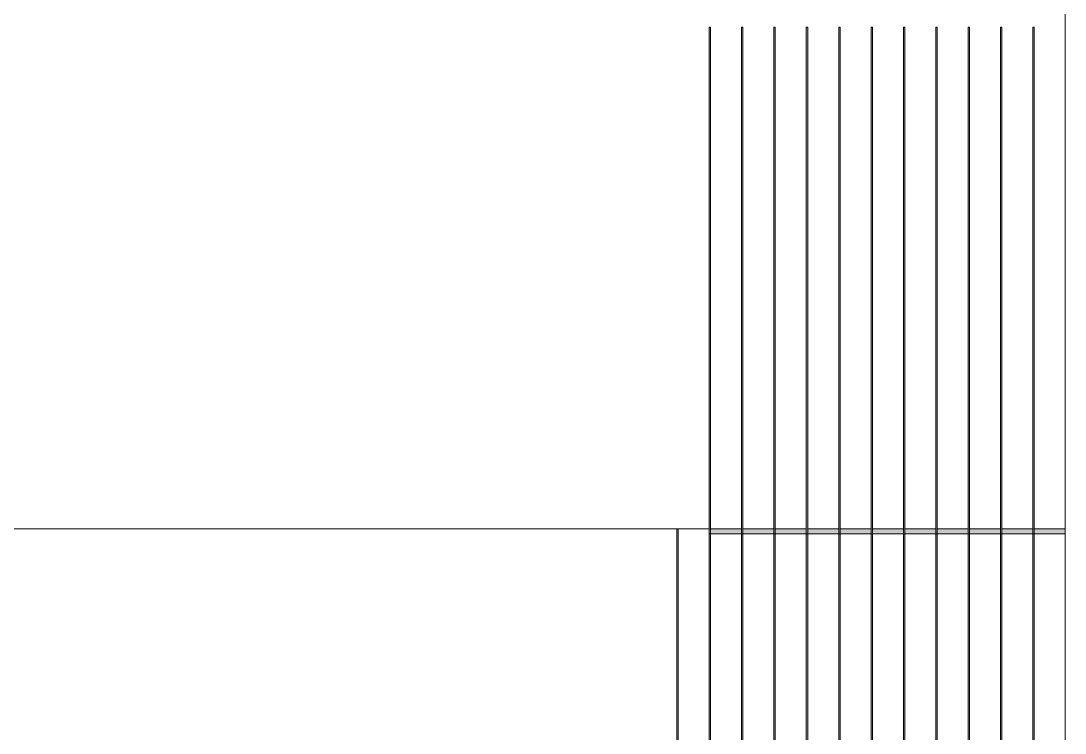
# Model space of a CAD drawing. Header units: inches. Extents: x 3 to 119514, y -26002 to 104775.
# Drawn here: x 22816 to 23335, y -22537 to -22184 of the extents above; entities that cross this region are included whole.
import ezdxf

# ---------------------------------------------------------------- set-up
doc = ezdxf.new("R2010")
doc.units = ezdxf.units.IN
doc.header["$MEASUREMENT"] = 0
doc.layers.add('A-GENM', color=13, linetype='Continuous', lineweight=9)
doc.layers.add('A-ROOF', color=132, linetype='Continuous', lineweight=9)

# ---------------------------------------------------------------- blocks, each defined once
blk = doc.blocks.new('Generic Models 3 - Generic Models 4-422876-Site Lighting Plan')
at = {"layer": 'A-GENM'}
blk.add_line((23334.74, -20768.68), (23334.74, -23030.67), dxfattribs=at)
blk = doc.blocks.new('Generic Models 2_Generic Models 2_310765_Generic Models 2_310765 _ Generic Models 2_Generic Models 2_310765_37 - Generic Models 2_Generic Models 2_310765_Generic Models 2_310765 _ Generic Models 2_Generic Models 2_310765_300385-496726-Site Lighting Plan')
at = {"layer": 'A-GENM'}
blk.add_hatch(color=10, dxfattribs=at).paths.add_polyline_path([(23286.81, -22623.95), (23287.28, -22623.95), (23287.07, -22438.38), (23286.59, -22438.38), (23286.59, -22623.95)], flags=0)
at = {"layer": 'A-GENM', "color": 253}
for p, q in [((23286.59, -22623.95), (23286.59, -22438.38)), ((23287.28, -22623.95), (23287.28, -22438.38)), ((23287.28, -22623.95), (23286.59, -22623.95))]:
    blk.add_line(p, q, dxfattribs=at)
blk = doc.blocks.new('Generic Models 2_Generic Models 2_310765_Generic Models 2_310765 _ Generic Models 2_Generic Models 2_310765_38 - Generic Models 2_Generic Models 2_310765_Generic Models 2_310765 _ Generic Models 2_Generic Models 2_310765_300385-496751-Site Lighting Plan')
at = {"layer": 'A-GENM'}
blk.add_hatch(color=10, dxfattribs=at).paths.add_polyline_path([(23303.36, -22623.95), (23303.15, -22438.38), (23302.67, -22438.38), (23302.67, -22623.95)], flags=0)
at = {"layer": 'A-GENM', "color": 253}
for p, q in [((23302.67, -22623.95), (23302.67, -22438.38)), ((23303.36, -22623.95), (23303.36, -22438.38)), ((23303.36, -22623.95), (23302.67, -22623.95))]:
    blk.add_line(p, q, dxfattribs=at)
blk = doc.blocks.new('Generic Models 2_Generic Models 2_310765_Generic Models 2_310765 _ Generic Models 2_Generic Models 2_310765_39 - Generic Models 2_Generic Models 2_310765_Generic Models 2_310765 _ Generic Models 2_Generic Models 2_310765_300385-496776-Site Lighting Plan')
at = {"layer": 'A-GENM'}
blk.add_hatch(color=10, dxfattribs=at).paths.add_polyline_path([(23319.44, -22623.95), (23319.23, -22438.38), (23318.75, -22438.38), (23318.75, -22623.95)], flags=0)
at = {"layer": 'A-GENM', "color": 253}
for p, q in [((23318.75, -22623.95), (23318.75, -22438.38)), ((23319.44, -22623.95), (23319.44, -22438.38)), ((23319.44, -22623.95), (23318.75, -22623.95))]:
    blk.add_line(p, q, dxfattribs=at)
blk = doc.blocks.new('Generic Models 2_Generic Models 2_310765_Generic Models 2_310765 _ Generic Models 2_Generic Models 2_310765_61 - Generic Models 2_Generic Models 2_310765_Generic Models 2_310765 _ Generic Models 2_Generic Models 2_310765_300385-537030-Site Lighting Plan')
at = {"layer": 'A-GENM'}
for points in [[(23286.81, -22438.38), (23287.28, -22438.38), (23287.28, -22186.6), (23286.59, -22186.6), (23286.59, -22438.38)], [(23302.67, -22438.29), (23302.67, -22435.8), (23287.28, -22435.8), (23287.28, -22438.29)]]:
    blk.add_hatch(color=10, dxfattribs=at).paths.add_polyline_path(points, flags=0)
at = {"layer": 'A-GENM', "color": 253}
for p, q in [((23286.59, -22186.6), (23287.28, -22186.6)), ((23286.59, -22438.38), (23286.59, -22186.6)), ((23287.21, -22186.59), (23286.65, -22186.59)), ((23287.28, -22438.38), (23287.28, -22186.6)), ((23287.28, -22438.38), (23286.59, -22438.38)), ((23302.67, -22438.29), (23287.28, -22438.29))]:
    blk.add_line(p, q, dxfattribs=at)
blk = doc.blocks.new('Generic Models 2_Generic Models 2_310765_Generic Models 2_310765 _ Generic Models 2_Generic Models 2_310765_62 - Generic Models 2_Generic Models 2_310765_Generic Models 2_310765 _ Generic Models 2_Generic Models 2_310765_300385-537055-Site Lighting Plan')
at = {"layer": 'A-GENM'}
for points in [[(23302.67, -22438.38), (23303.36, -22438.38), (23303.36, -22186.6), (23302.67, -22186.6), (23302.67, -22345.79)], [(23318.75, -22438.29), (23318.75, -22435.8), (23303.36, -22435.8), (23303.36, -22438.29)]]:
    blk.add_hatch(color=10, dxfattribs=at).paths.add_polyline_path(points, flags=0)
at = {"layer": 'A-GENM', "color": 253}
for p, q in [((23302.67, -22186.6), (23303.36, -22186.6)), ((23302.67, -22438.38), (23302.67, -22186.6)), ((23303.3, -22186.59), (23302.73, -22186.59)), ((23303.36, -22438.38), (23303.36, -22186.6)), ((23303.36, -22438.38), (23302.67, -22438.38)), ((23318.75, -22438.29), (23303.36, -22438.29))]:
    blk.add_line(p, q, dxfattribs=at)
blk = doc.blocks.new('Generic Models 2_Generic Models 2_310765_Generic Models 2_310765 _ Generic Models 2_Generic Models 2_310765_63 - Generic Models 2_Generic Models 2_310765_Generic Models 2_310765 _ Generic Models 2_Generic Models 2_310765_300385-537080-Site Lighting Plan')
at = {"layer": 'A-GENM'}
for points in [[(23318.75, -22438.38), (23319.44, -22438.38), (23319.44, -22186.6), (23318.75, -22186.6), (23318.75, -22345.79)], [(23334.74, -22438.29), (23334.74, -22435.8), (23319.44, -22435.8), (23319.44, -22438.29)]]:
    blk.add_hatch(color=10, dxfattribs=at).paths.add_polyline_path(points, flags=0)
at = {"layer": 'A-GENM', "color": 253}
for p, q in [((23318.75, -22186.6), (23319.44, -22186.6)), ((23318.75, -22438.38), (23318.75, -22186.6)), ((23319.38, -22186.59), (23318.82, -22186.59)), ((23319.44, -22438.38), (23319.44, -22186.6)), ((23319.44, -22438.38), (23318.75, -22438.38)), ((23334.74, -22438.29), (23319.44, -22438.29))]:
    blk.add_line(p, q, dxfattribs=at)
blk = doc.blocks.new('Generic Models 2_Generic Models 2_310765_Generic Models 2_310765 _ Generic Models 2_Generic Models 2_310765_64 - Generic Models 2_Generic Models 2_310765_Generic Models 2_310765 _ Generic Models 2_Generic Models 2_310765_300385-537197-Site Lighting Plan')
at = {"layer": 'A-GENM'}
for points in [[(23238.34, -22438.38), (23239.03, -22438.38), (23239.03, -22186.6), (23238.34, -22186.6), (23238.34, -22399.56)], [(23254.42, -22438.29), (23254.42, -22435.8), (23239.03, -22435.8), (23239.03, -22438.29)]]:
    blk.add_hatch(color=10, dxfattribs=at).paths.add_polyline_path(points, flags=0)
at = {"layer": 'A-GENM', "color": 253}
for p, q in [((23238.34, -22186.6), (23239.03, -22186.6)), ((23238.34, -22438.38), (23238.34, -22186.6)), ((23238.96, -22186.59), (23238.4, -22186.59)), ((23239.03, -22438.38), (23239.03, -22186.6)), ((23239.03, -22438.38), (23238.34, -22438.38)), ((23254.42, -22438.29), (23239.03, -22438.29))]:
    blk.add_line(p, q, dxfattribs=at)
blk = doc.blocks.new('Generic Models 2_Generic Models 2_310765_Generic Models 2_310765 _ Generic Models 2_Generic Models 2_310765_65 - Generic Models 2_Generic Models 2_310765_Generic Models 2_310765 _ Generic Models 2_Generic Models 2_310765_300385-537222-Site Lighting Plan')
at = {"layer": 'A-GENM'}
for points in [[(23254.42, -22438.38), (23255.11, -22438.38), (23255.11, -22186.6), (23254.42, -22186.6), (23254.42, -22399.56)], [(23270.5, -22438.29), (23270.5, -22435.8), (23255.11, -22435.8), (23255.11, -22438.29)]]:
    blk.add_hatch(color=10, dxfattribs=at).paths.add_polyline_path(points, flags=0)
at = {"layer": 'A-GENM', "color": 253}
for p, q in [((23254.42, -22186.6), (23255.11, -22186.6)), ((23254.42, -22438.38), (23254.42, -22186.6)), ((23255.05, -22186.59), (23254.48, -22186.59)), ((23255.11, -22438.38), (23255.11, -22186.6)), ((23255.11, -22438.38), (23254.42, -22438.38)), ((23270.5, -22438.29), (23255.11, -22438.29))]:
    blk.add_line(p, q, dxfattribs=at)
blk = doc.blocks.new('Generic Models 2_Generic Models 2_310765_Generic Models 2_310765 _ Generic Models 2_Generic Models 2_310765_66 - Generic Models 2_Generic Models 2_310765_Generic Models 2_310765 _ Generic Models 2_Generic Models 2_310765_300385-537247-Site Lighting Plan')
at = {"layer": 'A-GENM'}
for points in [[(23270.5, -22438.38), (23271.19, -22438.38), (23271.19, -22186.6), (23270.5, -22186.6), (23270.5, -22399.56)], [(23286.59, -22438.29), (23286.59, -22435.8), (23271.19, -22435.8), (23271.19, -22438.29)]]:
    blk.add_hatch(color=10, dxfattribs=at).paths.add_polyline_path(points, flags=0)
at = {"layer": 'A-GENM', "color": 253}
for p, q in [((23270.5, -22186.6), (23271.19, -22186.6)), ((23270.5, -22438.38), (23270.5, -22186.6)), ((23271.13, -22186.59), (23270.57, -22186.59)), ((23271.19, -22438.38), (23271.19, -22186.6)), ((23271.19, -22438.38), (23270.5, -22438.38)), ((23286.59, -22438.29), (23271.19, -22438.29))]:
    blk.add_line(p, q, dxfattribs=at)
blk = doc.blocks.new('Generic Models 2_Generic Models 2_310765_Generic Models 2_310765 _ Generic Models 2_Generic Models 2_310765_67 - Generic Models 2_Generic Models 2_310765_Generic Models 2_310765 _ Generic Models 2_Generic Models 2_310765_300385-537273-Site Lighting Plan')
at = {"layer": 'A-GENM'}
for points in [[(23190.09, -22438.38), (23190.78, -22438.38), (23190.78, -22186.6), (23190.09, -22186.6), (23190.09, -22399.56)], [(23206.17, -22438.29), (23206.17, -22435.8), (23190.78, -22435.8), (23190.78, -22438.29)]]:
    blk.add_hatch(color=10, dxfattribs=at).paths.add_polyline_path(points, flags=0)
at = {"layer": 'A-GENM', "color": 253}
for p, q in [((23190.09, -22186.6), (23190.78, -22186.6)), ((23190.09, -22438.38), (23190.09, -22186.6)), ((23190.71, -22186.59), (23190.15, -22186.59)), ((23190.78, -22438.38), (23190.78, -22186.6)), ((23190.78, -22438.38), (23190.09, -22438.38)), ((23206.17, -22438.29), (23190.78, -22438.29))]:
    blk.add_line(p, q, dxfattribs=at)
blk = doc.blocks.new('Generic Models 2_Generic Models 2_310765_Generic Models 2_310765 _ Generic Models 2_Generic Models 2_310765_68 - Generic Models 2_Generic Models 2_310765_Generic Models 2_310765 _ Generic Models 2_Generic Models 2_310765_300385-537298-Site Lighting Plan')
at = {"layer": 'A-GENM'}
for points in [[(23206.17, -22438.38), (23206.86, -22438.38), (23206.86, -22186.6), (23206.17, -22186.6), (23206.17, -22399.56)], [(23222.25, -22438.29), (23222.25, -22435.8), (23206.86, -22435.8), (23206.86, -22438.29)]]:
    blk.add_hatch(color=10, dxfattribs=at).paths.add_polyline_path(points, flags=0)
at = {"layer": 'A-GENM', "color": 253}
for p, q in [((23206.17, -22186.6), (23206.86, -22186.6)), ((23206.17, -22438.38), (23206.17, -22186.6)), ((23206.8, -22186.59), (23206.23, -22186.59)), ((23206.86, -22438.38), (23206.86, -22186.6)), ((23206.86, -22438.38), (23206.17, -22438.38)), ((23222.25, -22438.29), (23206.86, -22438.29))]:
    blk.add_line(p, q, dxfattribs=at)
blk = doc.blocks.new('Generic Models 2_Generic Models 2_310765_Generic Models 2_310765 _ Generic Models 2_Generic Models 2_310765_69 - Generic Models 2_Generic Models 2_310765_Generic Models 2_310765 _ Generic Models 2_Generic Models 2_310765_300385-537323-Site Lighting Plan')
at = {"layer": 'A-GENM'}
for points in [[(23222.25, -22438.38), (23222.94, -22438.38), (23222.94, -22186.6), (23222.25, -22186.6), (23222.25, -22399.56)], [(23238.34, -22438.29), (23238.34, -22435.8), (23222.94, -22435.8), (23222.94, -22438.29)]]:
    blk.add_hatch(color=10, dxfattribs=at).paths.add_polyline_path(points, flags=0)
at = {"layer": 'A-GENM', "color": 253}
for p, q in [((23222.25, -22186.6), (23222.94, -22186.6)), ((23222.25, -22438.38), (23222.25, -22186.6)), ((23222.88, -22186.59), (23222.32, -22186.59)), ((23222.94, -22438.38), (23222.94, -22186.6)), ((23222.94, -22438.38), (23222.25, -22438.38)), ((23238.34, -22438.29), (23222.94, -22438.29))]:
    blk.add_line(p, q, dxfattribs=at)
blk = doc.blocks.new('Generic Models 2_Generic Models 2_310765_Generic Models 2_310765 _ Generic Models 2_Generic Models 2_310765_70 - Generic Models 2_Generic Models 2_310765_Generic Models 2_310765 _ Generic Models 2_Generic Models 2_310765_300385-537469-Site Lighting Plan')
at = {"layer": 'A-GENM'}
for points in [[(23174, -22438.38), (23174.69, -22438.38), (23174.69, -22186.6), (23174, -22186.6), (23174, -22345.79)], [(23179.92, -22438.29), (23190.09, -22438.29), (23190.09, -22435.8), (23174.69, -22435.8), (23174.69, -22438.29)]]:
    blk.add_hatch(color=10, dxfattribs=at).paths.add_polyline_path(points, flags=0)
at = {"layer": 'A-GENM', "color": 253}
for p, q in [((23174, -22186.6), (23174.69, -22186.6)), ((23174, -22438.38), (23174, -22186.6)), ((23174.63, -22186.59), (23174.07, -22186.59)), ((23174.69, -22438.38), (23174.69, -22186.6)), ((23174.69, -22438.38), (23174, -22438.38)), ((23190.09, -22438.29), (23174.69, -22438.29))]:
    blk.add_line(p, q, dxfattribs=at)
blk = doc.blocks.new('Generic Models 2_Generic Models 2_310765_Generic Models 2_310765 _ Generic Models 2_Generic Models 2_310765_71 - Generic Models 2_Generic Models 2_310765_Generic Models 2_310765 _ Generic Models 2_Generic Models 2_310765_300385-537494-Site Lighting Plan')
at = {"layer": 'A-GENM'}
for points in [[(23157.92, -22438.38), (23158.61, -22438.38), (23158.61, -22186.6), (23157.92, -22186.6), (23157.92, -22345.79)], [(23174, -22438.29), (23174, -22435.8), (23158.61, -22435.8), (23158.61, -22438.29)]]:
    blk.add_hatch(color=10, dxfattribs=at).paths.add_polyline_path(points, flags=0)
at = {"layer": 'A-GENM', "color": 253}
for p, q in [((23157.92, -22186.6), (23158.61, -22186.6)), ((23157.92, -22438.38), (23157.92, -22186.6)), ((23158.55, -22186.59), (23157.98, -22186.59)), ((23158.61, -22438.38), (23158.61, -22186.6)), ((23158.61, -22438.38), (23157.92, -22438.38)), ((23174, -22438.29), (23158.61, -22438.29))]:
    blk.add_line(p, q, dxfattribs=at)
blk = doc.blocks.new('Generic Models 2_Generic Models 2_310765_Generic Models 2_310765 _ Generic Models 2_Generic Models 2_310765_73 - Generic Models 2_Generic Models 2_310765_Generic Models 2_310765 _ Generic Models 2_Generic Models 2_310765_300385-539939-Site Lighting Plan')
at = {"layer": 'A-GENM'}
blk.add_hatch(color=10, dxfattribs=at).paths.add_polyline_path([(23239.03, -22623.95), (23238.82, -22438.38), (23238.34, -22438.38), (23238.34, -22623.95)], flags=0)
at = {"layer": 'A-GENM', "color": 253}
for p, q in [((23238.34, -22623.95), (23238.34, -22438.38)), ((23239.03, -22623.95), (23239.03, -22438.38)), ((23239.03, -22623.95), (23238.34, -22623.95))]:
    blk.add_line(p, q, dxfattribs=at)
blk = doc.blocks.new('Generic Models _hting Plan34')
at = {"layer": 'A-GENM'}
blk.add_hatch(color=10, dxfattribs=at).paths.add_polyline_path([(23255.11, -22623.95), (23254.9, -22438.38), (23254.42, -22438.38), (23254.42, -22623.95)], flags=0)
at = {"layer": 'A-GENM', "color": 253}
for p, q in [((23254.42, -22623.95), (23254.42, -22438.38)), ((23255.11, -22623.95), (23255.11, -22438.38)), ((23255.11, -22623.95), (23254.42, -22623.95))]:
    blk.add_line(p, q, dxfattribs=at)
blk = doc.blocks.new('Generic Models _hting Plan35')
at = {"layer": 'A-GENM'}
blk.add_hatch(color=10, dxfattribs=at).paths.add_polyline_path([(23271.19, -22623.95), (23270.98, -22438.38), (23270.5, -22438.38), (23270.5, -22623.95)], flags=0)
at = {"layer": 'A-GENM', "color": 253}
for p, q in [((23270.5, -22623.95), (23270.5, -22438.38)), ((23271.19, -22623.95), (23271.19, -22438.38)), ((23271.19, -22623.95), (23270.5, -22623.95))]:
    blk.add_line(p, q, dxfattribs=at)
blk = doc.blocks.new('Generic Models _hting Plan36')
at = {"layer": 'A-GENM'}
blk.add_hatch(color=10, dxfattribs=at).paths.add_polyline_path([(23190.78, -22623.95), (23190.57, -22438.38), (23190.09, -22438.38), (23190.09, -22623.95)], flags=0)
at = {"layer": 'A-GENM', "color": 253}
for p, q in [((23190.09, -22623.95), (23190.09, -22438.38)), ((23190.78, -22623.95), (23190.78, -22438.38)), ((23190.78, -22623.95), (23190.09, -22623.95))]:
    blk.add_line(p, q, dxfattribs=at)
blk = doc.blocks.new('Generic Models _hting Plan37')
at = {"layer": 'A-GENM'}
blk.add_hatch(color=10, dxfattribs=at).paths.add_polyline_path([(23206.86, -22623.95), (23206.65, -22438.38), (23206.17, -22438.38), (23206.17, -22623.95)], flags=0)
at = {"layer": 'A-GENM', "color": 253}
for p, q in [((23206.17, -22623.95), (23206.17, -22438.38)), ((23206.86, -22623.95), (23206.86, -22438.38)), ((23206.86, -22623.95), (23206.17, -22623.95))]:
    blk.add_line(p, q, dxfattribs=at)
blk = doc.blocks.new('Generic Models _hting Plan38')
at = {"layer": 'A-GENM'}
blk.add_hatch(color=10, dxfattribs=at).paths.add_polyline_path([(23222.94, -22623.95), (23222.73, -22438.38), (23222.25, -22438.38), (23222.25, -22623.95)], flags=0)
at = {"layer": 'A-GENM', "color": 253}
for p, q in [((23222.25, -22623.95), (23222.25, -22438.38)), ((23222.94, -22623.95), (23222.94, -22438.38)), ((23222.94, -22623.95), (23222.25, -22623.95))]:
    blk.add_line(p, q, dxfattribs=at)
blk = doc.blocks.new('Generic Models _hting Plan39')
at = {"layer": 'A-GENM'}
blk.add_hatch(color=10, dxfattribs=at).paths.add_polyline_path([(23141.84, -22623.95), (23142.53, -22623.95), (23142.53, -22435.8), (23141.84, -22435.8), (23141.84, -22560.86)], flags=0)
at = {"layer": 'A-GENM', "color": 253}
for p, q in [((23141.84, -22623.95), (23141.84, -22435.8)), ((23142.53, -22623.95), (23142.53, -22435.8)), ((23142.53, -22623.95), (23141.84, -22623.95))]:
    blk.add_line(p, q, dxfattribs=at)
blk = doc.blocks.new('Generic Models _hting Plan40')
at = {"layer": 'A-GENM'}
blk.add_hatch(color=10, dxfattribs=at).paths.add_polyline_path([(23158.61, -22623.95), (23158.61, -22438.38), (23157.92, -22438.38), (23157.92, -22623.95)], flags=0)
at = {"layer": 'A-GENM', "color": 253}
for p, q in [((23157.92, -22623.95), (23157.92, -22438.38)), ((23158.61, -22623.95), (23158.61, -22438.38)), ((23158.61, -22623.95), (23157.92, -22623.95))]:
    blk.add_line(p, q, dxfattribs=at)
blk = doc.blocks.new('Generic Models _hting Plan41')
at = {"layer": 'A-GENM'}
blk.add_hatch(color=10, dxfattribs=at).paths.add_polyline_path([(23174.69, -22623.95), (23174.48, -22438.38), (23174, -22438.38), (23174, -22623.95)], flags=0)
at = {"layer": 'A-GENM', "color": 253}
for p, q in [((23174, -22623.95), (23174, -22438.38)), ((23174.69, -22623.95), (23174.69, -22438.38)), ((23174.69, -22623.95), (23174, -22623.95))]:
    blk.add_line(p, q, dxfattribs=at)
blk = doc.blocks.new('detail_Ryan_rvt-1-Site Lighting Plan')
at = {"color": 253, "lineweight": 9}
for name in ['Generic Models 3 - Generic Models 4-422876-Site Lighting Plan', 'Generic Models 2_Generic Models 2_310765_Generic Models 2_310765 _ Generic Models 2_Generic Models 2_310765_71 - Generic Models 2_Generic Models 2_310765_Generic Models 2_310765 _ Generic Models 2_Generic Models 2_310765_300385-537494-Site Lighting Plan', 'Generic Models 2_Generic Models 2_310765_Generic Models 2_310765 _ Generic Models 2_Generic Models 2_310765_70 - Generic Models 2_Generic Models 2_310765_Generic Models 2_310765 _ Generic Models 2_Generic Models 2_310765_300385-537469-Site Lighting Plan', 'Generic Models 2_Generic Models 2_310765_Generic Models 2_310765 _ Generic Models 2_Generic Models 2_310765_67 - Generic Models 2_Generic Models 2_310765_Generic Models 2_310765 _ Generic Models 2_Generic Models 2_310765_300385-537273-Site Lighting Plan', 'Generic Models 2_Generic Models 2_310765_Generic Models 2_310765 _ Generic Models 2_Generic Models 2_310765_68 - Generic Models 2_Generic Models 2_310765_Generic Models 2_310765 _ Generic Models 2_Generic Models 2_310765_300385-537298-Site Lighting Plan', 'Generic Models 2_Generic Models 2_310765_Generic Models 2_310765 _ Generic Models 2_Generic Models 2_310765_69 - Generic Models 2_Generic Models 2_310765_Generic Models 2_310765 _ Generic Models 2_Generic Models 2_310765_300385-537323-Site Lighting Plan', 'Generic Models 2_Generic Models 2_310765_Generic Models 2_310765 _ Generic Models 2_Generic Models 2_310765_64 - Generic Models 2_Generic Models 2_310765_Generic Models 2_310765 _ Generic Models 2_Generic Models 2_310765_300385-537197-Site Lighting Plan', 'Generic Models 2_Generic Models 2_310765_Generic Models 2_310765 _ Generic Models 2_Generic Models 2_310765_65 - Generic Models 2_Generic Models 2_310765_Generic Models 2_310765 _ Generic Models 2_Generic Models 2_310765_300385-537222-Site Lighting Plan', 'Generic Models 2_Generic Models 2_310765_Generic Models 2_310765 _ Generic Models 2_Generic Models 2_310765_66 - Generic Models 2_Generic Models 2_310765_Generic Models 2_310765 _ Generic Models 2_Generic Models 2_310765_300385-537247-Site Lighting Plan', 'Generic Models 2_Generic Models 2_310765_Generic Models 2_310765 _ Generic Models 2_Generic Models 2_310765_61 - Generic Models 2_Generic Models 2_310765_Generic Models 2_310765 _ Generic Models 2_Generic Models 2_310765_300385-537030-Site Lighting Plan', 'Generic Models 2_Generic Models 2_310765_Generic Models 2_310765 _ Generic Models 2_Generic Models 2_310765_62 - Generic Models 2_Generic Models 2_310765_Generic Models 2_310765 _ Generic Models 2_Generic Models 2_310765_300385-537055-Site Lighting Plan', 'Generic Models 2_Generic Models 2_310765_Generic Models 2_310765 _ Generic Models 2_Generic Models 2_310765_63 - Generic Models 2_Generic Models 2_310765_Generic Models 2_310765 _ Generic Models 2_Generic Models 2_310765_300385-537080-Site Lighting Plan', 'Generic Models _hting Plan39', 'Generic Models _hting Plan40', 'Generic Models _hting Plan41', 'Generic Models _hting Plan36', 'Generic Models _hting Plan37', 'Generic Models _hting Plan38', 'Generic Models 2_Generic Models 2_310765_Generic Models 2_310765 _ Generic Models 2_Generic Models 2_310765_73 - Generic Models 2_Generic Models 2_310765_Generic Models 2_310765 _ Generic Models 2_Generic Models 2_310765_300385-539939-Site Lighting Plan', 'Generic Models _hting Plan34', 'Generic Models _hting Plan35', 'Generic Models 2_Generic Models 2_310765_Generic Models 2_310765 _ Generic Models 2_Generic Models 2_310765_37 - Generic Models 2_Generic Models 2_310765_Generic Models 2_310765 _ Generic Models 2_Generic Models 2_310765_300385-496726-Site Lighting Plan', 'Generic Models 2_Generic Models 2_310765_Generic Models 2_310765 _ Generic Models 2_Generic Models 2_310765_38 - Generic Models 2_Generic Models 2_310765_Generic Models 2_310765 _ Generic Models 2_Generic Models 2_310765_300385-496751-Site Lighting Plan', 'Generic Models 2_Generic Models 2_310765_Generic Models 2_310765 _ Generic Models 2_Generic Models 2_310765_39 - Generic Models 2_Generic Models 2_310765_Generic Models 2_310765 _ Generic Models 2_Generic Models 2_310765_300385-496776-Site Lighting Plan']:
    blk.add_blockref(name, (0, 0), dxfattribs=at)

msp = doc.modelspace()

# ---------------------------------------------------------------- linework, layer by layer
at = {"layer": 'A-ROOF'}
for p, q in [((22778.13923, -22435.80381), (23157.92148, -22435.80381)), ((23158.60898, -22435.80381), (23174.00481, -22435.80381)), ((23174.69231, -22435.80381), (23190.08814, -22435.80381)), ((23190.77564, -22435.80381), (23206.17148, -22435.80381)), ((23206.85898, -22435.80381), (23222.25481, -22435.80381)), ((23222.94231, -22435.80381), (23238.33814, -22435.80381)), ((23239.02564, -22435.80381), (23254.42148, -22435.80381)), ((23255.10898, -22435.80381), (23270.50481, -22435.80381)), ((23271.19231, -22435.80381), (23286.58814, -22435.80381)), ((23287.27564, -22435.80381), (23302.67148, -22435.80381)), ((23303.35898, -22435.80381), (23318.75481, -22435.80381)), ((23319.44231, -22435.80381), (23334.73849, -22435.80381))]:
    msp.add_line(p, q, dxfattribs=at)

# ---------------------------------------------------------------- block references
at = {"lineweight": 5}
msp.add_blockref('detail_Ryan_rvt-1-Site Lighting Plan', (0, 0), dxfattribs=at)

doc.saveas('drawing.dxf')
